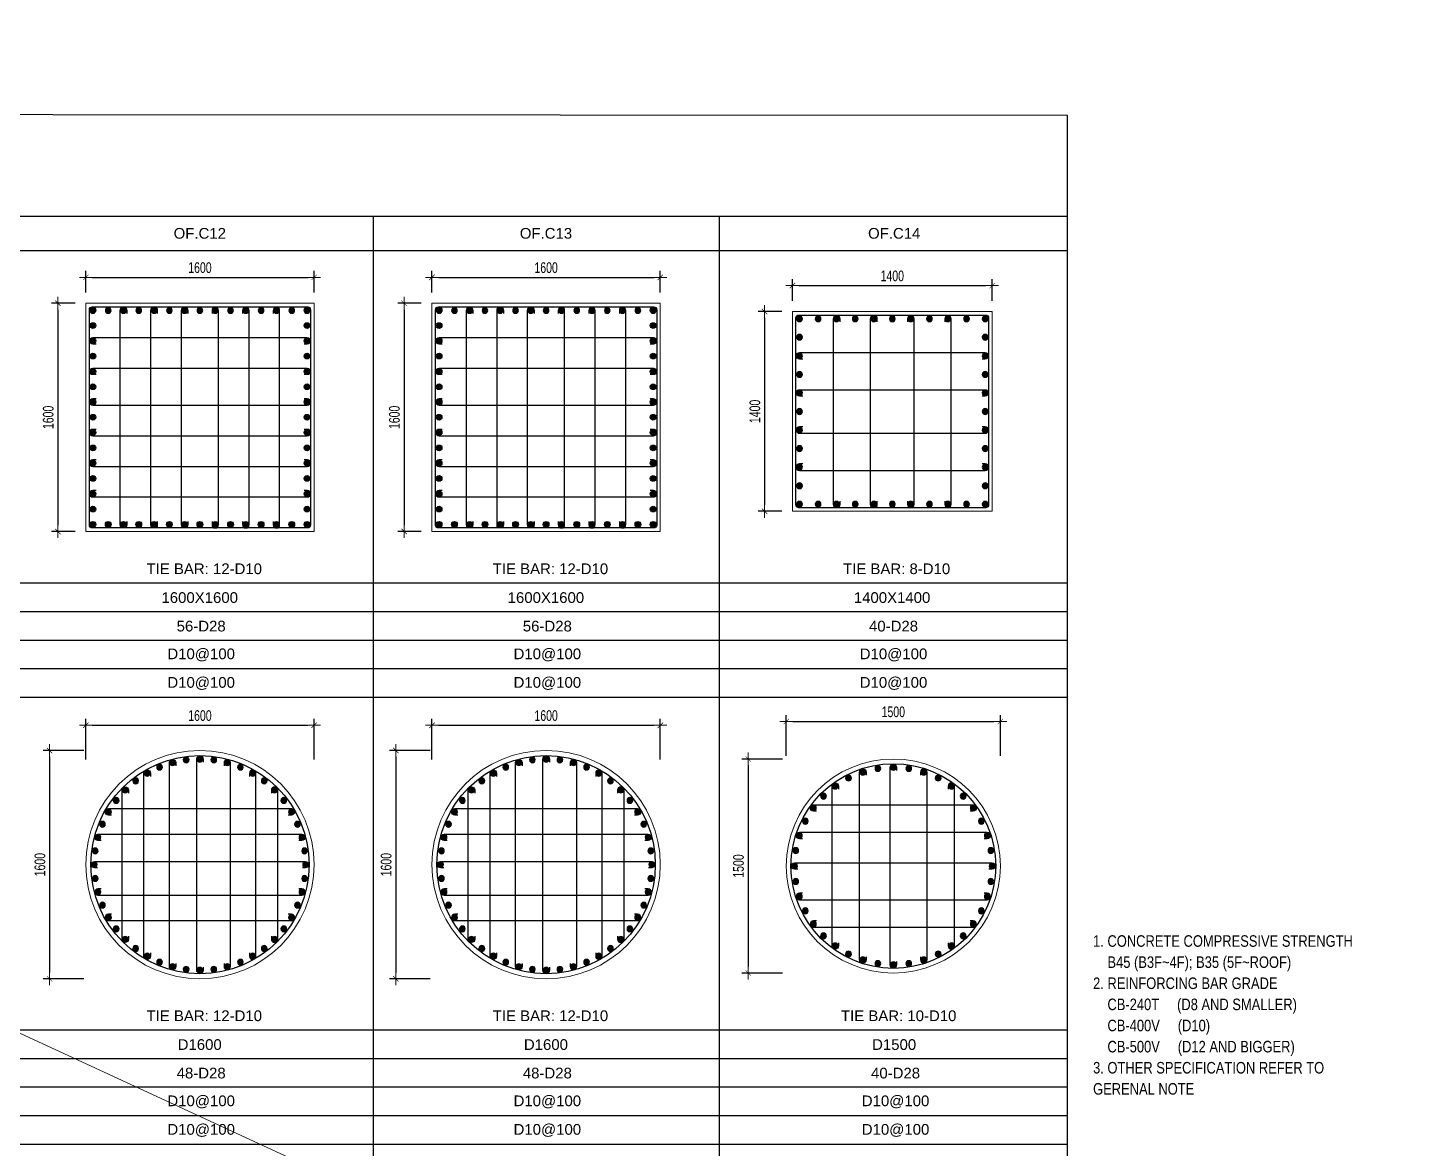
# Model space of a CAD drawing. Header units: millimetres. Extents: x 61878 to 380960, y -19809 to 191918.
# Drawn here: x 317969 to 327740, y 77363 to 85214 of the extents above; entities that cross this region are included whole.
import ezdxf
from ezdxf.enums import TextEntityAlignment as Align

# ---------------------------------------------------------------- set-up
doc = ezdxf.new("R2010")
doc.units = ezdxf.units.MM
doc.linetypes.add('CENTER2', pattern=[1.125, 0.75, -0.125, 0.125, -0.125])
doc.layers.get('Defpoints').update_dxf_attribs({"color": 151, "lineweight": 9})
for name, color, linetype in [('2', 2, 'Continuous'), ('A-ANNO-LEAD', 4, 'Continuous'), ('CEN', 1, 'CENTER2'), ('STL', 3, 'Continuous'), ('TIT1', 3, 'Continuous')]:
    doc.layers.add(name, color=color, linetype=linetype)
doc.layers.add('NDC_S_CONTINUOUS', color=3, linetype='Continuous', lineweight=20)
doc.layers.add('NDC_S_DIM', color=1, linetype='Continuous', lineweight=15)
doc.styles.add('ARIAL', font='arial.ttf', dxfattribs={"width": 0.8})
doc.styles.add('NDC_ARIAL', font='arial.ttf', dxfattribs={"width": 0.85})
doc.styles.add('NDC_DIM', font='', dxfattribs={"width": 0.75})
doc.styles.get('NDC_DIM').set_extended_font_data('Dotum')
doc.dimstyles.new('NDC_dim_30', dxfattribs={"dimscale": 30, "dimtxt": 2.5, "dimasz": 1.5, "dimexe": 1.5, "dimexo": 2.5, "dimgap": 1, "dimtad": 1, "dimdec": 0, "dimzin": 0, "dimdsep": 46, "dimtxsty": 'NDC_DIM', "dimblk": 'DIMMARK', "dimcen": 0.09, "dimdle": 1.2, "dimclrd": 1, "dimclre": 1, "dimclrt": 3, "dimadec": 0, "dimazin": 0, "dimtfac": 1, "dimtdec": 0, "dimtix": 1, "dimtofl": 0, "dimtmove": 0, "dimatfit": 3, "dimfxl": 8, "dimfxlon": 1, "dimtolj": 1, "dimtzin": 0, "dimarcsym": 0})

# ---------------------------------------------------------------- blocks, each defined once
blk = doc.blocks.new('GN')
at = {"layer": 'TIT1', "insert": (0, 0), "char_height": 81, "width": 1996.298, "attachment_point": 1, "line_spacing_factor": 1.096296, "style": 'ARIAL'}
blk.add_mtext('\\A1;1. CONCRETE COMPRESSIVE STRENGTH\\P    B45 (B3F~4F); B35 (5F~ROOF)\\P2. REINFORCING BAR GRADE\\P    CB-240T     (D8 AND SMALLER)\\P    CB-400V     (D10)\\P    CB-500V     (D12 AND BIGGER)\\P3. OTHER SPECIFICATION REFER TO GERENAL NOTE ', dxfattribs=at)
blk = doc.blocks.new('8')
at = {"layer": '2'}
blk.add_hatch(color=256, dxfattribs=at).paths.add_polyline_path([(20, 0, 0.386127), (1.9, 19.9), (-1.9, 19.9, 0.386127), (-20, 0, 1)])
blk.add_circle((0, 0), 20, dxfattribs=at)
blk = doc.blocks.new('5')
at = {"layer": 'CEN', "rotation": 180}
blk.add_blockref('8', (0, 0), dxfattribs=at)
blk = doc.blocks.new('*U1073')
at = {"layer": 'STL', "xscale": -1}
blk.add_blockref('5', (0, 0), dxfattribs=at)
blk = doc.blocks.new('*U1074')
at = {"layer": 'NDC_S_DIM', "color": 0, "linetype": 'ByBlock', "lineweight": -2, "transparency": 16777216}
for p, rotation in [((296043.2, 68582), 7.500000000000014), ((296236.4, 68582), 352.5), ((295769.8, 68489.2), 29.99999999999999), ((295856.6, 68532), 22.49999999999999), ((295948.3, 68563.1), 15), ((296331.3, 68563.1), 344.9999999999999), ((296423, 68532), 337.4999999999999), ((296509.8, 68489.2), 329.9999999999999), ((295616.5, 68371.6), 45.00000000000001), ((295689.3, 68435.4), 37.50000000000001), ((296590.3, 68435.4), 322.5), ((296663, 68371.6), 315), ((295552.7, 68298.8), 52.49999999999999), ((296726.9, 68298.8), 307.5), ((295498.9, 68218.4), 59.99999999999999), ((296780.6, 68218.4), 300.0000000000001), ((295456.1, 68131.5), 67.5), ((296823.5, 68131.5), 292.4999999999999), ((295425, 68039.9), 75.00000000000001), ((296854.6, 68039.9), 285), ((295406.1, 67944.9), 82.50000000000001), ((296873.5, 67944.9), 277.5), ((295399.8, 67848.4), 90), ((296879.8, 67848.4), 270), ((295406.1, 67751.8), 97.5), ((296873.5, 67751.8), 262.5), ((295425, 67656.8), 105), ((296854.6, 67656.8), 255), ((295456.1, 67565.2), 112.5), ((296823.5, 67565.2), 247.5), ((295498.9, 67478.4), 120), ((295552.7, 67397.9), 127.5), ((296726.9, 67397.9), 232.5), ((296780.6, 67478.4), 240), ((295616.5, 67325.1), 135), ((296663, 67325.1), 225.0000000000001), ((295689.3, 67261.3), 142.5), ((295769.8, 67207.5), 150), ((296509.8, 67207.5), 210), ((296590.3, 67261.3), 217.5), ((295856.6, 67164.7), 157.5), ((295948.3, 67133.6), 165), ((296043.2, 67114.7), 172.5), ((296139.8, 67108.4), 180), ((296236.4, 67114.7), 187.5), ((296331.3, 67133.6), 195), ((296423, 67164.7), 202.5000000000001)]:
    blk.add_blockref('*U1073', p, dxfattribs=dict(at, rotation=rotation))
blk.add_blockref('*U1073', (296139.8, 68588.4), dxfattribs=at)
blk = doc.blocks.new('DIMMARK')
at = {"layer": 'NDC_S_DIM', "color": 1}
blk.add_line((-1.5, 0), (1, 0), dxfattribs=at)
at = {"layer": 'NDC_S_DIM', "color": 2, "const_width": 0.1}
blk.add_lwpolyline([(-0.42, -0.42), (0.42, 0.42)], dxfattribs=at)
blk = doc.blocks.new('*D1087')
at = {"layer": 'Defpoints', "color": 0, "ltscale": 40, "transparency": 16777216}
for p in [(319974.5, 80326.2), (318374.5, 79349.3), (319974.5, 79349.3)]:
    blk.add_point(p, dxfattribs=at)
at = {"layer": 'NDC_S_DIM', "color": 1, "lineweight": -2, "ltscale": 40, "transparency": 16777216}
for p, q in [((318374.5, 80086.2), (318374.5, 80371.2)), ((318419.5, 80326.2), (319929.5, 80326.2)), ((319974.5, 80086.2), (319974.5, 80371.2))]:
    blk.add_line(p, q, dxfattribs=at)
at = {"layer": 'NDC_S_DIM', "color": 1, "lineweight": -2, "ltscale": 40, "transparency": 16777216, "xscale": 45, "yscale": 45, "zscale": 45, "rotation": 180}
blk.add_blockref('DIMMARK', (318374.5, 80326.2), dxfattribs=at)
at = {"layer": 'NDC_S_DIM', "color": 1, "lineweight": -2, "ltscale": 40, "transparency": 16777216, "xscale": 45, "yscale": 45, "zscale": 45}
blk.add_blockref('DIMMARK', (319974.5, 80326.2), dxfattribs=at)
at = {"layer": 'NDC_S_DIM', "color": 3, "ltscale": 40, "transparency": 16777216, "insert": (319174.5, 80393.7), "char_height": 75, "attachment_point": 5, "style": 'NDC_DIM'}
blk.add_mtext('\\A1;1600', dxfattribs=at)
blk = doc.blocks.new('*D1088')
at = {"layer": 'Defpoints', "color": 0, "ltscale": 40, "transparency": 16777216}
for p in [(319174.5, 80149.3), (318120.9, 78549.3), (319174.5, 78549.3)]:
    blk.add_point(p, dxfattribs=at)
at = {"layer": 'NDC_S_DIM', "color": 1, "lineweight": -2, "ltscale": 40, "transparency": 16777216}
for p, q in [((318360.9, 80149.3), (318075.9, 80149.3)), ((318120.9, 80104.3), (318120.9, 78594.3)), ((318360.9, 78549.3), (318075.9, 78549.3))]:
    blk.add_line(p, q, dxfattribs=at)
at = {"layer": 'NDC_S_DIM', "color": 1, "lineweight": -2, "ltscale": 40, "transparency": 16777216, "xscale": 45, "yscale": 45, "zscale": 45}
for p, rotation in [((318120.9, 80149.3), 90), ((318120.9, 78549.3), 270)]:
    blk.add_blockref('DIMMARK', p, dxfattribs=dict(at, rotation=rotation))
at = {"layer": 'NDC_S_DIM', "color": 3, "ltscale": 40, "transparency": 16777216, "insert": (318053.4, 79349.3), "char_height": 75, "attachment_point": 5, "rotation": 90, "style": 'NDC_DIM'}
blk.add_mtext('\\A1;1600', dxfattribs=at)
blk = doc.blocks.new('*D1089')
at = {"layer": 'Defpoints', "color": 0, "ltscale": 40, "transparency": 16777216}
for p in [(319974.5, 83465.5), (318374.5, 83284), (319974.5, 83284)]:
    blk.add_point(p, dxfattribs=at)
at = {"layer": 'NDC_S_DIM', "color": 1, "lineweight": -2, "ltscale": 40, "transparency": 16777216}
for p, q in [((318374.5, 83359), (318374.5, 83510.5)), ((318419.5, 83465.5), (319929.5, 83465.5)), ((319974.5, 83359), (319974.5, 83510.5))]:
    blk.add_line(p, q, dxfattribs=at)
at = {"layer": 'NDC_S_DIM', "color": 1, "lineweight": -2, "ltscale": 40, "transparency": 16777216, "xscale": 45, "yscale": 45, "zscale": 45, "rotation": 180}
blk.add_blockref('DIMMARK', (318374.5, 83465.5), dxfattribs=at)
at = {"layer": 'NDC_S_DIM', "color": 1, "lineweight": -2, "ltscale": 40, "transparency": 16777216, "xscale": 45, "yscale": 45, "zscale": 45}
blk.add_blockref('DIMMARK', (319974.5, 83465.5), dxfattribs=at)
at = {"layer": 'NDC_S_DIM', "color": 3, "ltscale": 40, "transparency": 16777216, "insert": (319174.5, 83533.1), "char_height": 75, "attachment_point": 5, "style": 'NDC_DIM'}
blk.add_mtext('\\A1;1600', dxfattribs=at)
blk = doc.blocks.new('*D1090')
at = {"layer": 'Defpoints', "color": 0, "ltscale": 40, "transparency": 16777216}
for p in [(318374.5, 83284), (318179.1, 81684), (318374.5, 81684)]:
    blk.add_point(p, dxfattribs=at)
at = {"layer": 'NDC_S_DIM', "color": 1, "lineweight": -2, "ltscale": 40, "transparency": 16777216}
for p, q in [((318299.5, 83284), (318134.1, 83284)), ((318179.1, 83239), (318179.1, 81729)), ((318299.5, 81684), (318134.1, 81684))]:
    blk.add_line(p, q, dxfattribs=at)
at = {"layer": 'NDC_S_DIM', "color": 1, "lineweight": -2, "ltscale": 40, "transparency": 16777216, "xscale": 45, "yscale": 45, "zscale": 45}
for p, rotation in [((318179.1, 83284), 90), ((318179.1, 81684), 270)]:
    blk.add_blockref('DIMMARK', p, dxfattribs=dict(at, rotation=rotation))
at = {"layer": 'NDC_S_DIM', "color": 3, "ltscale": 40, "transparency": 16777216, "insert": (318111.5, 82484), "char_height": 75, "attachment_point": 5, "rotation": 90, "style": 'NDC_DIM'}
blk.add_mtext('\\A1;1600', dxfattribs=at)
blk = doc.blocks.new('*U1079')
at = {"layer": 'STL', "xscale": -1, "rotation": 270}
blk.add_blockref('5', (0, 0), dxfattribs=at)
blk = doc.blocks.new('*U1080')
at = {"layer": 'NDC_S_DIM', "color": 0, "linetype": 'ByBlock', "lineweight": -2, "transparency": 16777216}
for p in [(308769.8, 80184.3), (308877, 80184.3), (308984.2, 80184.3), (309091.4, 80184.3), (309198.6, 80184.3), (309305.7, 80184.3), (309412.9, 80184.3), (309520.1, 80184.3), (309627.3, 80184.3), (309734.4, 80184.3), (309841.6, 80184.3), (309948.8, 80184.3), (310056, 80184.3), (310163.1, 80184.3), (310270.3, 80184.3)]:
    blk.add_blockref('*U1079', p, dxfattribs=at)
blk = doc.blocks.new('*U1081')
at = {"layer": 'STL', "xscale": -1, "rotation": 270}
blk.add_blockref('5', (0, 0), dxfattribs=at)
blk = doc.blocks.new('*U1082')
at = {"layer": 'NDC_S_DIM', "color": 0, "linetype": 'ByBlock', "lineweight": -2, "transparency": 16777216}
for p in [(308769.8, 80184.3), (308877, 80184.3), (308984.2, 80184.3), (309091.4, 80184.3), (309198.6, 80184.3), (309305.7, 80184.3), (309412.9, 80184.3), (309520.1, 80184.3), (309627.3, 80184.3), (309734.4, 80184.3), (309841.6, 80184.3), (309948.8, 80184.3), (310056, 80184.3), (310163.1, 80184.3), (310270.3, 80184.3)]:
    blk.add_blockref('*U1081', p, dxfattribs=at)
blk = doc.blocks.new('*U1075')
at = {"layer": 'STL', "xscale": -1, "rotation": 270}
blk.add_blockref('5', (0, 0), dxfattribs=at)
blk = doc.blocks.new('*U1076')
at = {"layer": 'NDC_S_DIM', "color": 0, "linetype": 'ByBlock', "lineweight": -2, "transparency": 16777216}
for p in [(308769.8, 80184.3), (308877, 80184.3), (308984.2, 80184.3), (309091.4, 80184.3), (309198.6, 80184.3), (309305.7, 80184.3), (309412.9, 80184.3), (309520.1, 80184.3), (309627.3, 80184.3), (309734.4, 80184.3), (309841.6, 80184.3), (309948.8, 80184.3), (310056, 80184.3), (310163.1, 80184.3), (310270.3, 80184.3)]:
    blk.add_blockref('*U1075', p, dxfattribs=at)
blk = doc.blocks.new('*U1077')
at = {"layer": 'STL', "xscale": -1, "rotation": 270}
blk.add_blockref('5', (0, 0), dxfattribs=at)
blk = doc.blocks.new('*U1078')
at = {"layer": 'NDC_S_DIM', "color": 0, "linetype": 'ByBlock', "lineweight": -2, "transparency": 16777216}
for p in [(308769.8, 80184.3), (308877, 80184.3), (308984.2, 80184.3), (309091.4, 80184.3), (309198.6, 80184.3), (309305.7, 80184.3), (309412.9, 80184.3), (309520.1, 80184.3), (309627.3, 80184.3), (309734.4, 80184.3), (309841.6, 80184.3), (309948.8, 80184.3), (310056, 80184.3), (310163.1, 80184.3), (310270.3, 80184.3)]:
    blk.add_blockref('*U1077', p, dxfattribs=at)
blk = doc.blocks.new('*U1095')
at = {"layer": 'STL', "xscale": -1}
blk.add_blockref('5', (0, 0), dxfattribs=at)
blk = doc.blocks.new('*U1096')
at = {"layer": 'NDC_S_DIM', "color": 0, "linetype": 'ByBlock', "lineweight": -2, "transparency": 16777216}
for p, rotation in [((296043.2, 68582), 7.500000000000014), ((296236.4, 68582), 352.5), ((295769.8, 68489.2), 29.99999999999999), ((295856.6, 68532), 22.49999999999999), ((295948.3, 68563.1), 15), ((296331.3, 68563.1), 344.9999999999999), ((296423, 68532), 337.4999999999999), ((296509.8, 68489.2), 329.9999999999999), ((295616.5, 68371.6), 45.00000000000001), ((295689.3, 68435.4), 37.50000000000001), ((296590.3, 68435.4), 322.5), ((296663, 68371.6), 315), ((295552.7, 68298.8), 52.49999999999999), ((296726.9, 68298.8), 307.5), ((295498.9, 68218.4), 59.99999999999999), ((296780.6, 68218.4), 300.0000000000001), ((295456.1, 68131.5), 67.5), ((296823.5, 68131.5), 292.4999999999999), ((295425, 68039.9), 75.00000000000001), ((296854.6, 68039.9), 285), ((295406.1, 67944.9), 82.50000000000001), ((296873.5, 67944.9), 277.5), ((295399.8, 67848.4), 90), ((296879.8, 67848.4), 270), ((295406.1, 67751.8), 97.5), ((296873.5, 67751.8), 262.5), ((295425, 67656.8), 105), ((296854.6, 67656.8), 255), ((295456.1, 67565.2), 112.5), ((296823.5, 67565.2), 247.5), ((295498.9, 67478.4), 120), ((295552.7, 67397.9), 127.5), ((296726.9, 67397.9), 232.5), ((296780.6, 67478.4), 240), ((295616.5, 67325.1), 135), ((296663, 67325.1), 225.0000000000001), ((295689.3, 67261.3), 142.5), ((295769.8, 67207.5), 150), ((296509.8, 67207.5), 210), ((296590.3, 67261.3), 217.5), ((295856.6, 67164.7), 157.5), ((295948.3, 67133.6), 165), ((296043.2, 67114.7), 172.5), ((296139.8, 67108.4), 180), ((296236.4, 67114.7), 187.5), ((296331.3, 67133.6), 195), ((296423, 67164.7), 202.5000000000001)]:
    blk.add_blockref('*U1095', p, dxfattribs=dict(at, rotation=rotation))
blk.add_blockref('*U1095', (296139.8, 68588.4), dxfattribs=at)
blk = doc.blocks.new('*D1109')
at = {"layer": 'Defpoints', "color": 0, "ltscale": 40, "transparency": 16777216}
for p in [(322400.6, 80326.2), (320800.6, 79349.3), (322400.6, 79349.3)]:
    blk.add_point(p, dxfattribs=at)
at = {"layer": 'NDC_S_DIM', "color": 1, "lineweight": -2, "ltscale": 40, "transparency": 16777216}
for p, q in [((320800.6, 80086.2), (320800.6, 80371.2)), ((320845.6, 80326.2), (322355.6, 80326.2)), ((322400.6, 80086.2), (322400.6, 80371.2))]:
    blk.add_line(p, q, dxfattribs=at)
at = {"layer": 'NDC_S_DIM', "color": 1, "lineweight": -2, "ltscale": 40, "transparency": 16777216, "xscale": 45, "yscale": 45, "zscale": 45, "rotation": 180}
blk.add_blockref('DIMMARK', (320800.6, 80326.2), dxfattribs=at)
at = {"layer": 'NDC_S_DIM', "color": 1, "lineweight": -2, "ltscale": 40, "transparency": 16777216, "xscale": 45, "yscale": 45, "zscale": 45}
blk.add_blockref('DIMMARK', (322400.6, 80326.2), dxfattribs=at)
at = {"layer": 'NDC_S_DIM', "color": 3, "ltscale": 40, "transparency": 16777216, "insert": (321600.6, 80393.7), "char_height": 75, "attachment_point": 5, "style": 'NDC_DIM'}
blk.add_mtext('\\A1;1600', dxfattribs=at)
blk = doc.blocks.new('*D1110')
at = {"layer": 'Defpoints', "color": 0, "ltscale": 40, "transparency": 16777216}
for p in [(321600.6, 80149.3), (320547, 78549.3), (321600.6, 78549.3)]:
    blk.add_point(p, dxfattribs=at)
at = {"layer": 'NDC_S_DIM', "color": 1, "lineweight": -2, "ltscale": 40, "transparency": 16777216}
for p, q in [((320787, 80149.3), (320502, 80149.3)), ((320547, 80104.3), (320547, 78594.3)), ((320787, 78549.3), (320502, 78549.3))]:
    blk.add_line(p, q, dxfattribs=at)
at = {"layer": 'NDC_S_DIM', "color": 1, "lineweight": -2, "ltscale": 40, "transparency": 16777216, "xscale": 45, "yscale": 45, "zscale": 45}
for p, rotation in [((320547, 80149.3), 90), ((320547, 78549.3), 270)]:
    blk.add_blockref('DIMMARK', p, dxfattribs=dict(at, rotation=rotation))
at = {"layer": 'NDC_S_DIM', "color": 3, "ltscale": 40, "transparency": 16777216, "insert": (320479.5, 79349.3), "char_height": 75, "attachment_point": 5, "rotation": 90, "style": 'NDC_DIM'}
blk.add_mtext('\\A1;1600', dxfattribs=at)
blk = doc.blocks.new('*D1111')
at = {"layer": 'Defpoints', "color": 0, "ltscale": 40, "transparency": 16777216}
for p in [(322400.6, 83465.5), (320800.6, 83284), (322400.6, 83284)]:
    blk.add_point(p, dxfattribs=at)
at = {"layer": 'NDC_S_DIM', "color": 1, "lineweight": -2, "ltscale": 40, "transparency": 16777216}
for p, q in [((320800.6, 83359), (320800.6, 83510.5)), ((320845.6, 83465.5), (322355.6, 83465.5)), ((322400.6, 83359), (322400.6, 83510.5))]:
    blk.add_line(p, q, dxfattribs=at)
at = {"layer": 'NDC_S_DIM', "color": 1, "lineweight": -2, "ltscale": 40, "transparency": 16777216, "xscale": 45, "yscale": 45, "zscale": 45, "rotation": 180}
blk.add_blockref('DIMMARK', (320800.6, 83465.5), dxfattribs=at)
at = {"layer": 'NDC_S_DIM', "color": 1, "lineweight": -2, "ltscale": 40, "transparency": 16777216, "xscale": 45, "yscale": 45, "zscale": 45}
blk.add_blockref('DIMMARK', (322400.6, 83465.5), dxfattribs=at)
at = {"layer": 'NDC_S_DIM', "color": 3, "ltscale": 40, "transparency": 16777216, "insert": (321600.6, 83533.1), "char_height": 75, "attachment_point": 5, "style": 'NDC_DIM'}
blk.add_mtext('\\A1;1600', dxfattribs=at)
blk = doc.blocks.new('*D1112')
at = {"layer": 'Defpoints', "color": 0, "ltscale": 40, "transparency": 16777216}
for p in [(320800.6, 83284), (320605.2, 81684), (320800.6, 81684)]:
    blk.add_point(p, dxfattribs=at)
at = {"layer": 'NDC_S_DIM', "color": 1, "lineweight": -2, "ltscale": 40, "transparency": 16777216}
for p, q in [((320725.6, 83284), (320560.2, 83284)), ((320605.2, 83239), (320605.2, 81729)), ((320725.6, 81684), (320560.2, 81684))]:
    blk.add_line(p, q, dxfattribs=at)
at = {"layer": 'NDC_S_DIM', "color": 1, "lineweight": -2, "ltscale": 40, "transparency": 16777216, "xscale": 45, "yscale": 45, "zscale": 45}
for p, rotation in [((320605.2, 83284), 90), ((320605.2, 81684), 270)]:
    blk.add_blockref('DIMMARK', p, dxfattribs=dict(at, rotation=rotation))
at = {"layer": 'NDC_S_DIM', "color": 3, "ltscale": 40, "transparency": 16777216, "insert": (320537.6, 82484), "char_height": 75, "attachment_point": 5, "rotation": 90, "style": 'NDC_DIM'}
blk.add_mtext('\\A1;1600', dxfattribs=at)
blk = doc.blocks.new('*U1101')
at = {"layer": 'STL', "xscale": -1, "rotation": 270}
blk.add_blockref('5', (0, 0), dxfattribs=at)
blk = doc.blocks.new('*U1102')
at = {"layer": 'NDC_S_DIM', "color": 0, "linetype": 'ByBlock', "lineweight": -2, "transparency": 16777216}
for p in [(308769.8, 80184.3), (308877, 80184.3), (308984.2, 80184.3), (309091.4, 80184.3), (309198.6, 80184.3), (309305.7, 80184.3), (309412.9, 80184.3), (309520.1, 80184.3), (309627.3, 80184.3), (309734.4, 80184.3), (309841.6, 80184.3), (309948.8, 80184.3), (310056, 80184.3), (310163.1, 80184.3), (310270.3, 80184.3)]:
    blk.add_blockref('*U1101', p, dxfattribs=at)
blk = doc.blocks.new('*U1103')
at = {"layer": 'STL', "xscale": -1, "rotation": 270}
blk.add_blockref('5', (0, 0), dxfattribs=at)
blk = doc.blocks.new('*U1104')
at = {"layer": 'NDC_S_DIM', "color": 0, "linetype": 'ByBlock', "lineweight": -2, "transparency": 16777216}
for p in [(308769.8, 80184.3), (308877, 80184.3), (308984.2, 80184.3), (309091.4, 80184.3), (309198.6, 80184.3), (309305.7, 80184.3), (309412.9, 80184.3), (309520.1, 80184.3), (309627.3, 80184.3), (309734.4, 80184.3), (309841.6, 80184.3), (309948.8, 80184.3), (310056, 80184.3), (310163.1, 80184.3), (310270.3, 80184.3)]:
    blk.add_blockref('*U1103', p, dxfattribs=at)
blk = doc.blocks.new('*U1097')
at = {"layer": 'STL', "xscale": -1, "rotation": 270}
blk.add_blockref('5', (0, 0), dxfattribs=at)
blk = doc.blocks.new('*U1098')
at = {"layer": 'NDC_S_DIM', "color": 0, "linetype": 'ByBlock', "lineweight": -2, "transparency": 16777216}
for p in [(308769.8, 80184.3), (308877, 80184.3), (308984.2, 80184.3), (309091.4, 80184.3), (309198.6, 80184.3), (309305.7, 80184.3), (309412.9, 80184.3), (309520.1, 80184.3), (309627.3, 80184.3), (309734.4, 80184.3), (309841.6, 80184.3), (309948.8, 80184.3), (310056, 80184.3), (310163.1, 80184.3), (310270.3, 80184.3)]:
    blk.add_blockref('*U1097', p, dxfattribs=at)
blk = doc.blocks.new('*U1099')
at = {"layer": 'STL', "xscale": -1, "rotation": 270}
blk.add_blockref('5', (0, 0), dxfattribs=at)
blk = doc.blocks.new('*U1100')
at = {"layer": 'NDC_S_DIM', "color": 0, "linetype": 'ByBlock', "lineweight": -2, "transparency": 16777216}
for p in [(308769.8, 80184.3), (308877, 80184.3), (308984.2, 80184.3), (309091.4, 80184.3), (309198.6, 80184.3), (309305.7, 80184.3), (309412.9, 80184.3), (309520.1, 80184.3), (309627.3, 80184.3), (309734.4, 80184.3), (309841.6, 80184.3), (309948.8, 80184.3), (310056, 80184.3), (310163.1, 80184.3), (310270.3, 80184.3)]:
    blk.add_blockref('*U1099', p, dxfattribs=at)
blk = doc.blocks.new('*U1221')
at = {"layer": 'STL', "xscale": -1}
blk.add_blockref('5', (0, 0), dxfattribs=at)
blk = doc.blocks.new('*U1222')
at = {"layer": 'NDC_S_DIM', "color": 0, "linetype": 'ByBlock', "lineweight": -2, "transparency": 16777216}
for p, rotation in [((295925.9, 68506.7), 18.00000000000001), ((296031.5, 68532), 8.999999999999943), ((296248.1, 68532), 351.0000000000001), ((296353.7, 68506.7), 342.0000000000001), ((295732.9, 68408.3), 36), ((295825.5, 68465.1), 27.00000000000001), ((296454, 68465.1), 333), ((296546.6, 68408.3), 324), ((295650.3, 68337.8), 45.00000000000001), ((296629.2, 68337.8), 315), ((295579.8, 68255.2), 54), ((296699.8, 68255.2), 306), ((295523, 68162.6), 63), ((296756.5, 68162.6), 297), ((295481.5, 68062.3), 72), ((296798.1, 68062.3), 288), ((295456.1, 67956.6), 81), ((296823.5, 67956.6), 279), ((295447.6, 67848.4), 90), ((296832, 67848.4), 270), ((295456.1, 67740.1), 99.00000000000001), ((296823.5, 67740.1), 261), ((295481.5, 67634.5), 108), ((296798.1, 67634.5), 252), ((295523, 67534.1), 117), ((296756.5, 67534.1), 243), ((295579.8, 67441.5), 126), ((296699.8, 67441.5), 234), ((295650.3, 67358.9), 135), ((296629.2, 67358.9), 225.0000000000001), ((295732.9, 67288.4), 144), ((295825.5, 67231.6), 153), ((296454, 67231.6), 207), ((296546.6, 67288.4), 216), ((295925.9, 67190), 162.0000000000001), ((296031.5, 67164.7), 171), ((296139.8, 67156.2), 180), ((296248.1, 67164.7), 189), ((296353.7, 67190), 197.9999999999999)]:
    blk.add_blockref('*U1221', p, dxfattribs=dict(at, rotation=rotation))
blk.add_blockref('*U1221', (296139.8, 68540.5), dxfattribs=at)
blk = doc.blocks.new('*D1223')
at = {"layer": 'Defpoints', "color": 0, "ltscale": 40, "transparency": 16777216}
for p in [(324783.8, 80352.4), (323283.8, 79339.7), (324783.8, 79339.7)]:
    blk.add_point(p, dxfattribs=at)
at = {"layer": 'NDC_S_DIM', "color": 1, "lineweight": -2, "ltscale": 40, "transparency": 16777216}
for p, q in [((323283.8, 80112.4), (323283.8, 80397.4)), ((323328.8, 80352.4), (324738.8, 80352.4)), ((324783.8, 80112.4), (324783.8, 80397.4))]:
    blk.add_line(p, q, dxfattribs=at)
at = {"layer": 'NDC_S_DIM', "color": 1, "lineweight": -2, "ltscale": 40, "transparency": 16777216, "xscale": 45, "yscale": 45, "zscale": 45, "rotation": 180}
blk.add_blockref('DIMMARK', (323283.8, 80352.4), dxfattribs=at)
at = {"layer": 'NDC_S_DIM', "color": 1, "lineweight": -2, "ltscale": 40, "transparency": 16777216, "xscale": 45, "yscale": 45, "zscale": 45}
blk.add_blockref('DIMMARK', (324783.8, 80352.4), dxfattribs=at)
at = {"layer": 'NDC_S_DIM', "color": 3, "ltscale": 40, "transparency": 16777216, "insert": (324033.8, 80420), "char_height": 75, "attachment_point": 5, "style": 'NDC_DIM'}
blk.add_mtext('\\A1;1500', dxfattribs=at)
blk = doc.blocks.new('*D1224')
at = {"layer": 'Defpoints', "color": 0, "ltscale": 40, "transparency": 16777216}
for p in [(324033.8, 80089.7), (323016.5, 78589.7), (324033.8, 78589.7)]:
    blk.add_point(p, dxfattribs=at)
at = {"layer": 'NDC_S_DIM', "color": 1, "lineweight": -2, "ltscale": 40, "transparency": 16777216}
for p, q in [((323256.5, 80089.7), (322971.5, 80089.7)), ((323016.5, 80044.7), (323016.5, 78634.7)), ((323256.5, 78589.7), (322971.5, 78589.7))]:
    blk.add_line(p, q, dxfattribs=at)
at = {"layer": 'NDC_S_DIM', "color": 1, "lineweight": -2, "ltscale": 40, "transparency": 16777216, "xscale": 45, "yscale": 45, "zscale": 45}
for p, rotation in [((323016.5, 80089.7), 90), ((323016.5, 78589.7), 270)]:
    blk.add_blockref('DIMMARK', p, dxfattribs=dict(at, rotation=rotation))
at = {"layer": 'NDC_S_DIM', "color": 3, "ltscale": 40, "transparency": 16777216, "insert": (322948.9, 79339.7), "char_height": 75, "attachment_point": 5, "rotation": 90, "style": 'NDC_DIM'}
blk.add_mtext('\\A1;1500', dxfattribs=at)
blk = doc.blocks.new('*D1233')
at = {"layer": 'Defpoints', "color": 0, "ltscale": 40, "transparency": 16777216}
for p in [(324726.6, 83407.6), (323326.6, 83226), (324726.6, 83226)]:
    blk.add_point(p, dxfattribs=at)
at = {"layer": 'NDC_S_DIM', "color": 1, "lineweight": -2, "ltscale": 40, "transparency": 16777216}
for p, q in [((323326.6, 83301), (323326.6, 83452.6)), ((324726.6, 83301), (324726.6, 83452.6)), ((323371.6, 83407.6), (324681.6, 83407.6))]:
    blk.add_line(p, q, dxfattribs=at)
at = {"layer": 'NDC_S_DIM', "color": 1, "lineweight": -2, "ltscale": 40, "transparency": 16777216, "xscale": 45, "yscale": 45, "zscale": 45, "rotation": 180}
blk.add_blockref('DIMMARK', (323326.6, 83407.6), dxfattribs=at)
at = {"layer": 'NDC_S_DIM', "color": 1, "lineweight": -2, "ltscale": 40, "transparency": 16777216, "xscale": 45, "yscale": 45, "zscale": 45}
blk.add_blockref('DIMMARK', (324726.6, 83407.6), dxfattribs=at)
at = {"layer": 'NDC_S_DIM', "color": 3, "ltscale": 40, "transparency": 16777216, "insert": (324026.6, 83475.2), "char_height": 75, "attachment_point": 5, "style": 'NDC_DIM'}
blk.add_mtext('\\A1;1400', dxfattribs=at)
blk = doc.blocks.new('*D1234')
at = {"layer": 'Defpoints', "color": 0, "ltscale": 40, "transparency": 16777216}
for p in [(323326.6, 83226), (323131.3, 81826), (323326.6, 81826)]:
    blk.add_point(p, dxfattribs=at)
at = {"layer": 'NDC_S_DIM', "color": 1, "lineweight": -2, "ltscale": 40, "transparency": 16777216}
for p, q in [((323251.6, 83226), (323086.3, 83226)), ((323131.3, 83181), (323131.3, 81871)), ((323251.6, 81826), (323086.3, 81826))]:
    blk.add_line(p, q, dxfattribs=at)
at = {"layer": 'NDC_S_DIM', "color": 1, "lineweight": -2, "ltscale": 40, "transparency": 16777216, "xscale": 45, "yscale": 45, "zscale": 45}
for p, rotation in [((323131.3, 83226), 90), ((323131.3, 81826), 270)]:
    blk.add_blockref('DIMMARK', p, dxfattribs=dict(at, rotation=rotation))
at = {"layer": 'NDC_S_DIM', "color": 3, "ltscale": 40, "transparency": 16777216, "insert": (323063.7, 82526), "char_height": 75, "attachment_point": 5, "rotation": 90, "style": 'NDC_DIM'}
blk.add_mtext('\\A1;1400', dxfattribs=at)
blk = doc.blocks.new('*U1225')
at = {"layer": 'STL', "xscale": -1, "rotation": 270}
blk.add_blockref('5', (0, 0), dxfattribs=at)
blk = doc.blocks.new('*U1226')
at = {"layer": 'NDC_S_DIM', "color": 0, "linetype": 'ByBlock', "lineweight": -2, "transparency": 16777216}
for p in [(306343.8, 79984.3), (306473.8, 79984.3), (306603.8, 79984.3), (306733.9, 79984.3), (306863.9, 79984.3), (306994, 79984.3), (307124, 79984.3), (307254.1, 79984.3), (307384.1, 79984.3), (307514.2, 79984.3), (307644.2, 79984.3)]:
    blk.add_blockref('*U1225', p, dxfattribs=at)
blk = doc.blocks.new('*U1227')
at = {"layer": 'STL', "xscale": -1, "rotation": 270}
blk.add_blockref('5', (0, 0), dxfattribs=at)
blk = doc.blocks.new('*U1228')
at = {"layer": 'NDC_S_DIM', "color": 0, "linetype": 'ByBlock', "lineweight": -2, "transparency": 16777216}
for p in [(306343.8, 79984.3), (306473.8, 79984.3), (306603.8, 79984.3), (306733.9, 79984.3), (306863.9, 79984.3), (306994, 79984.3), (307124, 79984.3), (307254.1, 79984.3), (307384.1, 79984.3), (307514.2, 79984.3), (307644.2, 79984.3)]:
    blk.add_blockref('*U1227', p, dxfattribs=at)
blk = doc.blocks.new('*U1229')
at = {"layer": 'STL', "xscale": -1, "rotation": 270}
blk.add_blockref('5', (0, 0), dxfattribs=at)
blk = doc.blocks.new('*U1230')
at = {"layer": 'NDC_S_DIM', "color": 0, "linetype": 'ByBlock', "lineweight": -2, "transparency": 16777216}
for p in [(306343.8, 79984.3), (306473.8, 79984.3), (306603.8, 79984.3), (306733.9, 79984.3), (306863.9, 79984.3), (306994, 79984.3), (307124, 79984.3), (307254.1, 79984.3), (307384.1, 79984.3), (307514.2, 79984.3), (307644.2, 79984.3)]:
    blk.add_blockref('*U1229', p, dxfattribs=at)
blk = doc.blocks.new('*U1231')
at = {"layer": 'STL', "xscale": -1, "rotation": 270}
blk.add_blockref('5', (0, 0), dxfattribs=at)
blk = doc.blocks.new('*U1232')
at = {"layer": 'NDC_S_DIM', "color": 0, "linetype": 'ByBlock', "lineweight": -2, "transparency": 16777216}
for p in [(306343.8, 79984.3), (306473.8, 79984.3), (306603.8, 79984.3), (306733.9, 79984.3), (306863.9, 79984.3), (306994, 79984.3), (307124, 79984.3), (307254.1, 79984.3), (307384.1, 79984.3), (307514.2, 79984.3), (307644.2, 79984.3)]:
    blk.add_blockref('*U1231', p, dxfattribs=at)

msp = doc.modelspace()

# ---------------------------------------------------------------- linework, layer by layer
at = {"layer": '2', "lineweight": -2, "ltscale": 1000}
for points in [[(319949.5, 83239), (319949.5, 81729, -0.414214), (319929.5, 81709), (318419.5, 81709, -0.414214), (318399.5, 81729), (318399.5, 83239, -0.414214), (318419.5, 83259), (319929.5, 83259, -0.414214)], [(322375.6, 83239), (322375.6, 81729, -0.414214), (322355.6, 81709), (320845.6, 81709, -0.414214), (320825.6, 81729), (320825.6, 83239, -0.414214), (320845.6, 83259), (322355.6, 83259, -0.414214)], [(324701.6, 83181), (324701.6, 81871, -0.414214), (324681.6, 81851), (323371.6, 81851, -0.414214), (323351.6, 81871), (323351.6, 83181, -0.414214), (323371.6, 83201), (324681.6, 83201, -0.414214)]]:
    msp.add_lwpolyline(points, format="xyb", close=True, dxfattribs=at)
at = {"layer": '2'}
for points in [[(318661.1, 81753.6), (318661.1, 81731.4, -1), (318616.1, 81731.4), (318616.1, 83233.5, -1), (318661.1, 83233.5), (318661.1, 83211.3)], [(318875.4, 81753.6), (318875.4, 81731.4, -1), (318830.4, 81731.4), (318830.4, 83233.5, -1), (318875.4, 83233.5), (318875.4, 83211.3)], [(319089.8, 81753.6), (319089.8, 81731.4, -1), (319044.8, 81731.4), (319044.8, 83233.5, -1), (319089.8, 83233.5), (319089.8, 83211.3)], [(319259.1, 81753.6), (319259.1, 81731.4, 1), (319304.1, 81731.4), (319304.1, 83233.5, 1), (319259.1, 83233.5), (319259.1, 83211.3)], [(319473.5, 81753.6), (319473.5, 81731.4, 1), (319518.5, 81731.4), (319518.5, 83233.5, 1), (319473.5, 83233.5), (319473.5, 83211.3)], [(319687.8, 81753.6), (319687.8, 81731.4, 1), (319732.9, 81731.4), (319732.9, 83233.5, 1), (319687.8, 83233.5), (319687.8, 83211.3)], [(321087.2, 81753.6), (321087.2, 81731.4, -1), (321042.2, 81731.4), (321042.2, 83233.5, -1), (321087.2, 83233.5), (321087.2, 83211.3)], [(321301.5, 81753.6), (321301.5, 81731.4, -1), (321256.5, 81731.4), (321256.5, 83233.5, -1), (321301.5, 83233.5), (321301.5, 83211.3)], [(321515.9, 81753.6), (321515.9, 81731.4, -1), (321470.9, 81731.4), (321470.9, 83233.5, -1), (321515.9, 83233.5), (321515.9, 83211.3)], [(321685.2, 81753.6), (321685.2, 81731.4, 1), (321730.2, 81731.4), (321730.2, 83233.5, 1), (321685.2, 83233.5), (321685.2, 83211.3)], [(321899.6, 81753.6), (321899.6, 81731.4, 1), (321944.6, 81731.4), (321944.6, 83233.5, 1), (321899.6, 83233.5), (321899.6, 83211.3)], [(322113.9, 81753.6), (322113.9, 81731.4, 1), (322158.9, 81731.4), (322158.9, 83233.5, 1), (322113.9, 83233.5), (322113.9, 83211.3)], [(323659, 81895.7), (323659, 81873.5, -1), (323614, 81873.5), (323614, 83175.5, -1), (323659, 83175.5), (323659, 83153.4)], [(323919.1, 81895.7), (323919.1, 81873.5, -1), (323874.1, 81873.5), (323874.1, 83175.5, -1), (323919.1, 83175.5), (323919.1, 83153.4)], [(324134.2, 81895.7), (324134.2, 81873.5, 1), (324179.2, 81873.5), (324179.2, 83175.5, 1), (324134.2, 83175.5), (324134.2, 83153.4)], [(324394.3, 81895.7), (324394.3, 81873.5, 1), (324439.3, 81873.5), (324439.3, 83175.5, 1), (324394.3, 83175.5), (324394.3, 83153.4)], [(318446.4, 82998.1), (318424.2, 82998.1, -1), (318424.2, 83043.1), (319926.3, 83043.1, -1), (319926.3, 82998.1), (319904.1, 82998.1)], [(320872.5, 82998.1), (320850.3, 82998.1, -1), (320850.3, 83043.1), (322352.4, 83043.1, -1), (322352.4, 82998.1), (322330.2, 82998.1)], [(323398.6, 82892.9), (323376.4, 82892.9, -1), (323376.4, 82938), (324678.5, 82938, -1), (324678.5, 82892.9), (324656.3, 82892.9)], [(318446.4, 82783.7), (318424.2, 82783.7, -1), (318424.2, 82828.7), (319926.3, 82828.7, -1), (319926.3, 82783.7), (319904.1, 82783.7)], [(320872.5, 82783.7), (320850.3, 82783.7, -1), (320850.3, 82828.7), (322352.4, 82828.7, -1), (322352.4, 82783.7), (322330.2, 82783.7)], [(323398.6, 82632.8), (323376.4, 82632.8, -1), (323376.4, 82677.9), (324678.5, 82677.9, -1), (324678.5, 82632.8), (324656.3, 82632.8)], [(318446.4, 82614.4), (318424.2, 82614.4, 1), (318424.2, 82569.3), (319926.3, 82569.3, 1), (319926.3, 82614.4), (319904.1, 82614.4)], [(320872.5, 82614.4), (320850.3, 82614.4, 1), (320850.3, 82569.3), (322352.4, 82569.3, 1), (322352.4, 82614.4), (322330.2, 82614.4)], [(318446.4, 82400), (318424.2, 82400, 1), (318424.2, 82355), (319926.3, 82355, 1), (319926.3, 82400), (319904.1, 82400)], [(320872.5, 82400), (320850.3, 82400, 1), (320850.3, 82355), (322352.4, 82355, 1), (322352.4, 82400), (322330.2, 82400)], [(323398.6, 82417.8), (323376.4, 82417.8, 1), (323376.4, 82372.8), (324678.5, 82372.8, 1), (324678.5, 82417.8), (324656.3, 82417.8)], [(318446.4, 82185.7), (318424.2, 82185.7, 1), (318424.2, 82140.6), (319926.3, 82140.6, 1), (319926.3, 82185.7), (319904.1, 82185.7)], [(320872.5, 82185.7), (320850.3, 82185.7, 1), (320850.3, 82140.6), (322352.4, 82140.6, 1), (322352.4, 82185.7), (322330.2, 82185.7)], [(323398.6, 82157.7), (323376.4, 82157.7, 1), (323376.4, 82112.7), (324678.5, 82112.7, 1), (324678.5, 82157.7), (324656.3, 82157.7)], [(318446.4, 81971.3), (318424.2, 81971.3, 1), (318424.2, 81926.3), (319926.3, 81926.3, 1), (319926.3, 81971.3), (319904.1, 81971.3)], [(320872.5, 81971.3), (320850.3, 81971.3, 1), (320850.3, 81926.3), (322352.4, 81926.3, 1), (322352.4, 81971.3), (322330.2, 81971.3)], [(319005.4, 78656.6), (319005.4, 78634.5, -1), (318960.4, 78634.5), (318960.4, 80064.1, -1), (319005.4, 80064.1), (319005.4, 80041.9)], [(319197, 78631.4), (319197, 78609.3, -1), (319152, 78609.3), (319152, 80089.3, -1), (319197, 80089.3), (319197, 80067.1)], [(319343.5, 78656.6), (319343.5, 78634.5, 1), (319388.5, 78634.5), (319388.5, 80064.1, 1), (319343.5, 80064.1), (319343.5, 80041.9)], [(321431.5, 78656.6), (321431.5, 78634.5, -1), (321386.5, 78634.5), (321386.5, 80064.1, -1), (321431.5, 80064.1), (321431.5, 80041.9)], [(321623.1, 78631.4), (321623.1, 78609.3, -1), (321578, 78609.3), (321578, 80089.3, -1), (321623.1, 80089.3), (321623.1, 80067.1)], [(321769.6, 78656.6), (321769.6, 78634.5, 1), (321814.6, 78634.5), (321814.6, 80064.1, 1), (321769.6, 80064.1), (321769.6, 80041.9)], [(324056.4, 78669.7), (324056.4, 78647.5, -1), (324011.3, 78647.5), (324011.3, 80031.9, -1), (324056.4, 80031.9), (324056.4, 80009.8)], [(318827, 78730.6), (318827, 78708.4, -1), (318782, 78708.4), (318782, 79990.1, -1), (318827, 79990.1), (318827, 79968)], [(319522, 78730.6), (319522, 78708.4, 1), (319567, 78708.4), (319567, 79990.1, 1), (319522, 79990.1), (319522, 79968)], [(321253.1, 78730.6), (321253.1, 78708.4, -1), (321208, 78708.4), (321208, 79990.1, -1), (321253.1, 79990.1), (321253.1, 79968)], [(321948, 78730.6), (321948, 78708.4, 1), (321993.1, 78708.4), (321993.1, 79990.1, 1), (321948, 79990.1), (321948, 79968)], [(323842.5, 78703.5), (323842.5, 78681.4, -1), (323797.4, 78681.4), (323797.4, 79998, -1), (323842.5, 79998), (323842.5, 79975.9)], [(324225.2, 78703.5), (324225.2, 78681.4, 1), (324270.3, 78681.4), (324270.3, 79998, 1), (324225.2, 79998), (324225.2, 79975.9)], [(318673.7, 78848.2), (318673.7, 78826, -1), (318628.7, 78826), (318628.7, 79872.5, -1), (318673.7, 79872.5), (318673.7, 79850.4)], [(319675.2, 78848.2), (319675.2, 78826, 1), (319720.2, 78826), (319720.2, 79872.5, 1), (319675.2, 79872.5), (319675.2, 79850.4)], [(321099.8, 78848.2), (321099.8, 78826, -1), (321054.8, 78826), (321054.8, 79872.5, -1), (321099.8, 79872.5), (321099.8, 79850.4)], [(322101.3, 78848.2), (322101.3, 78826, 1), (322146.3, 78826), (322146.3, 79872.5, 1), (322101.3, 79872.5), (322101.3, 79850.4)], [(323649.5, 78801.9), (323649.5, 78779.7, -1), (323604.5, 78779.7), (323604.5, 79899.7, -1), (323649.5, 79899.7), (323649.5, 79877.6)], [(324418.2, 78801.9), (324418.2, 78779.7, 1), (324463.2, 78779.7), (324463.2, 79899.7, 1), (324418.2, 79899.7), (324418.2, 79877.6)], [(318555.7, 79696.8), (318533.6, 79696.8, -1), (318533.6, 79741.8), (319815.3, 79741.8, -1), (319815.3, 79696.8), (319793.2, 79696.8)], [(320981.8, 79696.8), (320959.7, 79696.8, -1), (320959.7, 79741.8), (322241.4, 79741.8, -1), (322241.4, 79696.8), (322219.3, 79696.8)], [(323496, 79724.1), (323473.9, 79724.1, -1), (323473.9, 79769.1), (324593.8, 79769.1, -1), (324593.8, 79724.1), (324571.7, 79724.1)], [(318481.8, 79518.3), (318459.7, 79518.3, -1), (318459.7, 79563.3), (319889.2, 79563.3, -1), (319889.2, 79518.3), (319867.1, 79518.3)], [(320907.9, 79518.3), (320885.8, 79518.3, -1), (320885.8, 79563.3), (322315.3, 79563.3, -1), (322315.3, 79518.3), (322293.2, 79518.3)], [(323397.7, 79531.1), (323375.5, 79531.1, -1), (323375.5, 79576.1), (324692.2, 79576.1, -1), (324692.2, 79531.1), (324670, 79531.1)], [(318456.6, 79326.8), (318434.5, 79326.8, -1), (318434.5, 79371.8), (319914.5, 79371.8, -1), (319914.5, 79326.8), (319892.3, 79326.8)], [(320882.7, 79326.8), (320860.6, 79326.8, -1), (320860.6, 79371.8), (322340.6, 79371.8, -1), (322340.6, 79326.8), (322318.4, 79326.8)], [(323363.8, 79317.2), (323341.7, 79317.2, -1), (323341.7, 79362.2), (324726, 79362.2, -1), (324726, 79317.2), (324703.9, 79317.2)], [(318481.8, 79180.3), (318459.7, 79180.3, 1), (318459.7, 79135.3), (319889.2, 79135.3, 1), (319889.2, 79180.3), (319867.1, 79180.3)], [(320907.9, 79180.3), (320885.8, 79180.3, 1), (320885.8, 79135.3), (322315.3, 79135.3, 1), (322315.3, 79180.3), (322293.2, 79180.3)], [(323397.7, 79148.3), (323375.5, 79148.3, 1), (323375.5, 79103.3), (324692.2, 79103.3, 1), (324692.2, 79148.3), (324670, 79148.3)], [(318555.7, 79001.8), (318533.6, 79001.8, 1), (318533.6, 78956.8), (319815.3, 78956.8, 1), (319815.3, 79001.8), (319793.2, 79001.8)], [(320981.8, 79001.8), (320959.7, 79001.8, 1), (320959.7, 78956.8), (322241.4, 78956.8, 1), (322241.4, 79001.8), (322219.3, 79001.8)], [(323496, 78955.4), (323473.9, 78955.4, 1), (323473.9, 78910.3), (324593.8, 78910.3, 1), (324593.8, 78955.4), (324571.7, 78955.4)]]:
    msp.add_lwpolyline(points, format="xyb", dxfattribs=at)
at = {"layer": '2', "lineweight": -2, "ltscale": 1000}
for centre, radius in [((319174.5, 79349.3), 765), ((321600.6, 79349.3), 765), ((324033.8, 79339.7), 717.2)]:
    msp.add_circle(centre, radius, dxfattribs=at)
at = {"layer": 'A-ANNO-LEAD'}
msp.add_lwpolyline([(303919.1, 67994), (325254.1, 67980.8), (325254.1, 84600.8), (303919.1, 84614)], close=True, dxfattribs=at)
at = {"layer": 'Defpoints', "ltscale": 40}
msp.add_line((302635, 85214), (380959.6, 49083.4), dxfattribs=at)
at = {"layer": 'NDC_S_CONTINUOUS', "ltscale": 70}
for points in [[(319974.5, 83284), (319974.5, 81684), (318374.5, 81684), (318374.5, 83284), (319974.5, 83284)], [(322400.6, 83284), (322400.6, 81684), (320800.6, 81684), (320800.6, 83284), (322400.6, 83284)], [(324726.6, 83226), (324726.6, 81826), (323326.6, 81826), (323326.6, 83226), (324726.6, 83226)]]:
    msp.add_lwpolyline(points, dxfattribs=at)
for centre, radius in [((319174.5, 79349.3), 800), ((321600.6, 79349.3), 800), ((324033.8, 79339.7), 750)]:
    msp.add_circle(centre, radius, dxfattribs=at)
at = {"layer": 'TIT1', "color": 2}
msp.add_line((303919.1, 83894), (325254.1, 83894), dxfattribs=at)
at = {"layer": 'TIT1'}
for p, q in [((320387.5, 83894), (320387.5, 67994)), ((322813.6, 83894), (322813.6, 67994)), ((303919.1, 83654), (325254.1, 83654)), ((325254.1, 80521.3), (303919.1, 80521.3)), ((325254.1, 77388.6), (303919.1, 77388.6))]:
    msp.add_line(p, q, dxfattribs=at)
at = {"layer": 'TIT1', "color": 8}
for p, q in [((325254.1, 81321.3), (304547, 81321.3)), ((325254.1, 81121.3), (304547, 81121.3)), ((325254.1, 80921.3), (304547, 80921.3)), ((325254.1, 80721.3), (304547, 80721.3)), ((325254.1, 78188.6), (304547, 78188.6)), ((325254.1, 77988.6), (304547, 77988.6)), ((325254.1, 77788.6), (304547, 77788.6)), ((325254.1, 77588.6), (304976.2, 77588.6))]:
    msp.add_line(p, q, dxfattribs=at)

# ---------------------------------------------------------------- block references
at = {"layer": 'NDC_S_DIM', "xscale": -1}
for name, p, rotation in [('*U1076', (238240, -227035.4), 270), ('*U1078', (239740.4, -227035.4), 270), ('*U1098', (240666.1, -227035.4), 270), ('*U1100', (242166.5, -227035.4), 270), ('*U1082', (9654.4, 161918.7), 180), ('*U1104', (12080.5, 161918.7), 180)]:
    msp.add_blockref(name, p, dxfattribs=dict(at, rotation=rotation))
at = {"layer": 'NDC_S_DIM'}
for name, p in [('*U1080', (9654.4, 3049.2)), ('*U1102', (12080.5, 3049.2)), ('*U1226', (17032.7, 3191.3)), ('*U1228', (17032.7, 1890.8)), ('*U1074', (23034.7, 11500.9)), ('*U1096', (25460.8, 11500.9)), ('*U1222', (27894.1, 11491.4)), ('GN', (325433.8, 78854.5))]:
    msp.add_blockref(name, p, dxfattribs=at)
at = {"layer": 'NDC_S_DIM', "rotation": 90}
for name, p in [('*U1230', (403360.7, -224468.7)), ('*U1232', (404661.1, -224468.7))]:
    msp.add_blockref(name, p, dxfattribs=at)

# ---------------------------------------------------------------- texts
at = {"layer": 'TIT1', "color": 2, "style": 'NDC_ARIAL'}
for s, p in [('OF.C12', (319173.5, 83774)), ('OF.C13', (321599.6, 83774)), ('OF.C14', (324040, 83774))]:
    msp.add_text(s, height=75, dxfattribs=at).set_placement(p, align=Align.MIDDLE)
at = {"layer": 'TIT1', "style": 'NDC_ARIAL'}
for s, p in [('TIE BAR: 12-D10', (319204.7, 81423)), ('TIE BAR: 12-D10', (321630.8, 81423)), ('TIE BAR: 8-D10', (324056.9, 81423)), ('1600X1600', (319172.9, 81221.1)), ('1600X1600', (321599, 81221.1)), ('1400X1400', (324025.1, 81221.1)), ('56-D28', (319183, 81021.1)), ('56-D28', (321609.1, 81021.1)), ('40-D28', (324035.2, 81021.1)), ('D10@100', (319183, 80821.1)), ('D10@100', (321609.1, 80821.1)), ('D10@100', (324035.2, 80821.1)), ('D10@100', (319183, 80621.1)), ('D10@100', (321609.1, 80621.1)), ('D10@100', (324035.2, 80621.1)), ('TIE BAR: 12-D10', (319204.7, 78290.3)), ('TIE BAR: 12-D10', (321630.8, 78290.3)), ('TIE BAR: 10-D10', (324071.3, 78290.3)), ('D1600', (319172.9, 78088.4)), ('D1600', (321599, 78088.4)), ('D1500', (324039.5, 78088.4)), ('48-D28', (319183, 77888.4)), ('48-D28', (321609.1, 77888.4)), ('40-D28', (324049.5, 77888.4)), ('D10@100', (319183, 77688.4)), ('D10@100', (321609.1, 77688.4)), ('D10@100', (324049.5, 77688.4)), ('D10@100', (319183, 77488.4)), ('D10@100', (321609.1, 77488.4)), ('D10@100', (324049.5, 77488.4))]:
    msp.add_text(s, height=75, dxfattribs=at).set_placement(p, align=Align.MIDDLE)

# ---------------------------------------------------------------- dimensions: what is measured, and where the dimension line sits
at = {"layer": 'NDC_S_DIM', "ltscale": 40}
for base, p1, p2, picture, middle in [((319974.5, 83465.5), (318374.5, 83284), (319974.5, 83284), '*D1089', (319174.5, 83533.1)), ((322400.6, 83465.5), (320800.6, 83284), (322400.6, 83284), '*D1111', (321600.6, 83533.1)), ((324726.6, 83407.6), (323326.6, 83226), (324726.6, 83226), '*D1233', (324026.6, 83475.2)), ((319974.5, 80326.2), (318374.5, 79349.3), (319974.5, 79349.3), '*D1087', (319174.5, 80393.7)), ((322400.6, 80326.2), (320800.6, 79349.3), (322400.6, 79349.3), '*D1109', (321600.6, 80393.7)), ((324783.8, 80352.4), (323283.8, 79339.7), (324783.8, 79339.7), '*D1223', (324033.8, 80420))]:
    dim = msp.add_linear_dim(base=base, p1=p1, p2=p2, dimstyle='NDC_dim_30', dxfattribs=at)
    dim.commit()
    dim.dimension.update_dxf_attribs({"geometry": picture, "text_midpoint": middle})
for base, p1, p2, picture, middle in [((318179.1, 81684), (318374.5, 83284), (318374.5, 81684), '*D1090', (318111.5, 82484)), ((320605.2, 81684), (320800.6, 83284), (320800.6, 81684), '*D1112', (320537.6, 82484)), ((323131.3, 81826), (323326.6, 83226), (323326.6, 81826), '*D1234', (323063.7, 82526)), ((318120.9, 78549.3), (319174.5, 80149.3), (319174.5, 78549.3), '*D1088', (318053.4, 79349.3)), ((320547, 78549.3), (321600.6, 80149.3), (321600.6, 78549.3), '*D1110', (320479.5, 79349.3)), ((323016.5, 78589.7), (324033.8, 80089.7), (324033.8, 78589.7), '*D1224', (322948.9, 79339.7))]:
    dim = msp.add_linear_dim(base=base, p1=p1, p2=p2, angle=90, dimstyle='NDC_dim_30', dxfattribs=at)
    dim.commit()
    dim.dimension.update_dxf_attribs({"geometry": picture, "text_midpoint": middle})

doc.saveas('drawing.dxf')
